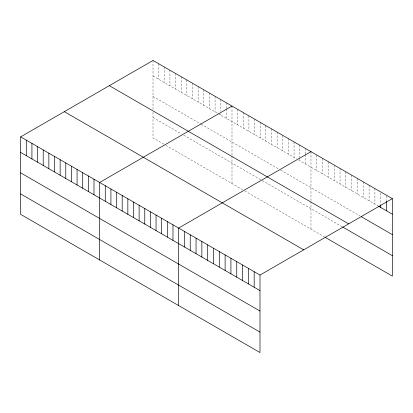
<?xml version="1.0" encoding="UTF-8"?>
<svg xmlns="http://www.w3.org/2000/svg" width="413" height="413" viewBox="0 0 413 413"><rect width="100%" height="100%" fill="white"/><g stroke="black" fill="none" stroke-linecap="round" stroke-linejoin="round"><path stroke-width="0.31" stroke-dasharray="2.06 1.55" d="M153.011 60.458L153.011 109.894M153.011 75.997L217.63 113.307M218.147 113.601L296.617 158.907M298.666 160.089L378.081 205.942M153.011 96.441L200.708 123.977M201.219 124.272L278.661 168.984M280.716 170.166L360.115 216.009M153.011 117.498L181.219 133.786M183.785 135.268L261.739 180.274M262.25 180.569L342.15 226.701M163.78 144.158L153.011 137.942L153.011 112.233M165.83 145.345L243.278 190.057M244.816 190.945L324.711 237.072M386.537 195.907L386.537 200.878M380.724 193.17L380.724 204.358M374.911 188.576L374.911 204.11M369.098 185.22L369.098 200.754M363.285 181.865L363.285 197.399M357.477 178.504L357.477 194.043M351.664 175.148L351.664 190.687M345.851 171.793L345.851 187.332M340.038 168.437L340.038 183.976M334.225 165.081L334.225 180.62M328.412 161.726L328.412 177.265M322.599 158.37L322.599 173.909M316.786 155.014L316.786 170.554M310.974 151.659L310.974 201.095M310.974 201.678L310.974 229.143M305.331 148.401L305.331 153.997M305.331 154.617L305.331 163.94M299.693 145.144L299.693 156.955M299.693 157.575L299.693 160.683M294.051 141.886L294.051 157.425M288.408 138.629L288.408 154.168M282.766 135.376L282.766 150.91M277.123 132.119L277.123 147.653M271.486 128.861L271.486 144.395M265.843 125.604L265.843 141.138M260.2 122.346L260.2 137.88M254.558 119.089L254.558 134.628M248.915 115.831L248.915 131.37M243.278 112.573L243.278 128.113M237.635 109.316L237.635 124.855M231.992 106.058L231.992 155.494M231.992 156.078L231.992 183.542M226.35 102.801L226.35 108.397M226.35 109.017L226.35 118.34M220.707 99.543L220.707 111.355M220.707 113.838L220.707 115.082M215.07 96.286L215.07 111.825M209.427 93.033L209.427 108.567M203.785 89.776L203.785 105.31M198.142 86.518L198.142 102.052M192.499 83.261L192.499 98.795M186.862 80.003L186.862 95.537M181.219 76.746L181.219 92.285M175.577 73.488L175.577 89.027M169.934 70.231L169.934 85.77M164.291 66.973L164.291 82.512M158.654 63.716L158.654 79.255"/><path stroke-width="0.62" d="M20.65 136.879L259.989 275.058L259.989 352.542L20.65 214.357L20.65 136.879L153.011 60.458L392.35 198.643L392.35 276.121L325.243 237.377M231.992 106.058L99.631 182.479L99.631 259.958M310.974 151.659L178.612 228.079L178.612 305.558M259.989 275.058L392.35 198.643M378.613 206.247L392.35 214.177M361.174 216.619L392.35 234.62M109.331 85.677L348.67 223.861M342.682 227.005L392.35 255.683M64.33 111.66L303.669 249.839M20.65 152.412L259.989 290.597M20.65 172.856L259.989 311.035M20.65 193.919L259.989 332.098M386.537 201.503L386.537 210.821M380.724 204.982L380.724 207.465M254.176 271.702L254.176 287.241M248.363 268.347L248.363 283.886M242.55 264.991L242.55 280.53M236.742 261.635L236.742 277.175M230.929 258.28L230.929 273.819M225.116 254.924L225.116 270.463M219.303 251.569L219.303 267.103M213.49 248.213L213.49 263.747M207.677 244.857L207.677 260.391M201.864 241.502L201.864 257.036M196.051 238.146L196.051 253.68M190.238 234.791L190.238 250.324M184.425 231.435L184.425 246.969M172.975 224.822L172.975 240.356M167.332 221.564L167.332 237.098M161.689 218.307L161.689 233.841M156.047 215.049L156.047 230.588M150.404 211.792L150.404 227.331M144.767 208.534L144.767 224.073M139.124 205.276L139.124 220.816M133.482 202.019L133.482 217.558M127.839 198.761L127.839 214.301M122.196 195.504L122.196 211.043M116.559 192.246L116.559 207.785M110.916 188.994L110.916 204.528M105.274 185.736L105.274 201.27M93.988 179.221L93.988 194.755M88.351 175.964L88.351 191.498M82.708 172.706L82.708 188.245M77.066 169.449L77.066 184.988M71.423 166.191L71.423 181.73M65.781 162.934L65.781 178.473M60.143 159.676L60.143 175.215M54.501 156.419L54.501 171.958M48.858 153.161L48.858 168.7M43.215 149.904L43.215 165.443M37.573 146.651L37.573 162.185M31.935 143.394L31.935 158.928M26.293 140.136L26.293 155.67"/></g></svg>
